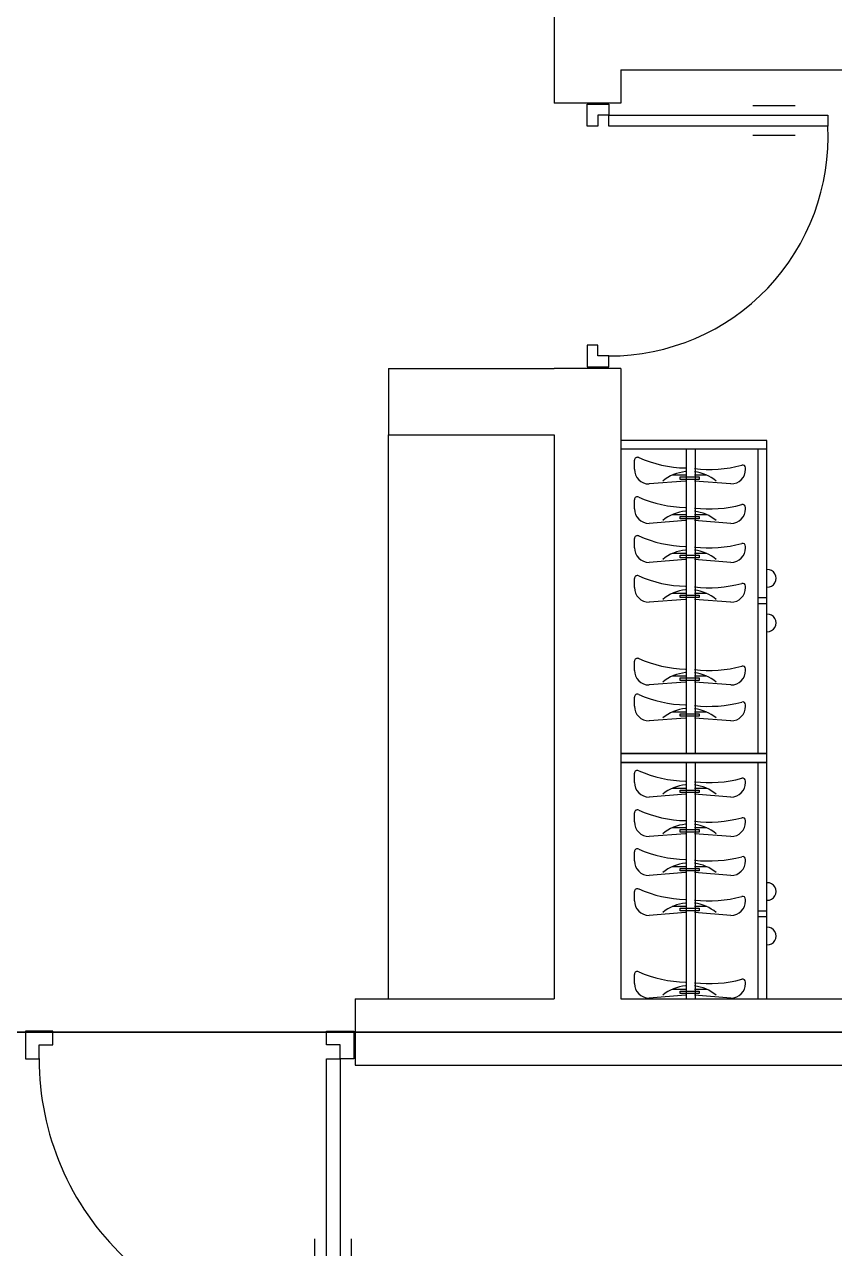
# Model space of a CAD drawing. Header units: millimetres. Extents: x 1143 to 39838, y 578 to 35727.
# Drawn here: x 19792 to 22234, y 21287 to 24976 of the extents above; entities that cross this region are included whole.
import ezdxf

# ---------------------------------------------------------------- set-up
doc = ezdxf.new("R2010")
doc.units = ezdxf.units.MM
for name, color, linetype in [('JJ', 8, 'Continuous'), ('PUB_WINDW', 7, 'Continuous'), ('WALL', 255, 'Continuous'), ('WINDOW', 2, 'Continuous')]:
    doc.layers.add(name, color=color, linetype=linetype)
doc.styles.add('DIM_FONT', font='SIMPLEX', dxfattribs={"width": 0.8})
doc.styles.get("Standard").update_dxf_attribs({"font": 'arial.ttf'})

# ---------------------------------------------------------------- blocks, each defined once
blk = doc.blocks.new('M_A23MCU')
for p, q in [((-0.4541, 0.0807), (-0.4541, 0.9053)), ((-0.4541, 0.9053), (-0.4129, 0.9053)), ((-0.4129, 0.9053), (-0.4129, 0.0807)), ((-0.489, 0.7822), (-0.489, 0.6235)), ((-0.378, 0.7822), (-0.378, 0.6235)), ((-0.4953, -0.0018), (-0.4953, 0.0807)), ((-0.4953, 0.0807), (-0.4541, 0.0807)), ((-0.4129, 0.0807), (-0.4541, 0.0807)), ((-0.4541, 0.0807), (-0.4541, 0.0395)), ((0.4529, 0.0807), (0.4529, 0.0395)), ((0.4941, 0.0807), (0.4529, 0.0807)), ((0.4941, -0.0018), (0.4941, 0.0807)), ((-0.4541, 0.0395), (-0.4129, 0.0395)), ((-0.4129, 0.0395), (-0.4129, -0.0018)), ((0.4117, 0.0395), (0.4117, -0.0018)), ((0.4529, 0.0395), (0.4117, 0.0395)), ((-0.4129, -0.0018), (-0.4953, -0.0018)), ((-0.4953, -0.0018), (-0.4953, -0.0018)), ((0.4117, -0.0018), (0.4941, -0.0018)), ((0.4941, -0.0018), (0.4941, -0.0018))]:
    blk.add_line(p, q)
blk.add_arc((-0.3716, 0.0817), 0.8246, 359.9283, 92.866)
blk = doc.blocks.new('YI')
for p, q in [((112.6, 178.4), (143.8, 178.4)), ((72.4, 3.4), (62.6, 128.4)), ((92.4, 3.4), (92.4, 49.7)), ((62.6, -151.6), (72.4, -26.6)), ((92.4, -69.2), (92.4, -26.6)), ((112.6, -201.6), (117.3, -201.6))]:
    blk.add_line(p, q)
blk.add_lwpolyline([(78.3, -43.2), (78.3, 22.3), (86.8, 22.3), (86.8, -43.2)], close=True)
for centre, radius, start, end in [((112.6, 128.4), 50, 90, 180), ((143.8, 168.4), 10, 332.3808, 90), ((544.7, -7.4), 427.7, 156.4083, 178.5504), ((-38.5, -9.7), 143.8, 5.2399, 39.5163), ((-38.5, -9.7), 143.8, 320.4837, 353.2645), ((549.1, -76.4), 436.9, 173.453, 194.8406), ((112.6, -151.6), 50, 180, 270), ((117.3, -191.6), 10, 270, 19.1838)]:
    blk.add_arc(centre, radius, start, end)
blk = doc.blocks.new('YIG')
for p, q in [((500, 1100), (0, 1100)), ((500, 0), (500, 1100)), ((500, 1070), (0, 1070)), ((225.4, 30), (225.4, 1070)), ((225.4, 30), (225.4, 1070)), ((255.4, 30), (255.4, 1070)), ((470, 30), (470, 1070)), ((470, 562.9), (500, 562.9)), ((470, 542.9), (500, 542.9)), ((0, 30), (500, 30)), ((500, 0), (0, 0)), ((0, 0), (500, 0))]:
    blk.add_line(p, q)
for centre in [(501.3, 628.9), (501.3, 476.5)]:
    blk.add_arc(centre, 30, 267.5434, 92.4566)
at = {"rotation": 90}
for p in [(225.4, 888.8), (225.4, 753.9), (225.4, 620.9), (225.4, 484.6), (225.4, 201.9), (225.4, 79.2)]:
    blk.add_blockref('YI', p, dxfattribs=at)
blk = doc.blocks.new('_L15QIU')
blk.add_blockref('YIG', (-255.4, -550))
at = {"style": 'DIM_FONT', "width": 0.8, "flags": 9}
for tag in ['YSIZE', 'XSIZE']:
    blk.add_attdef(tag, (0, 0), '', height=0.5, dxfattribs=at)
blk = doc.blocks.new('_C30KGW')
blk.add_blockref('_L15QIU', (-241.8, 535.6))
at = {"width": 0.8, "flags": 9}
blk.add_attdef('XSIZE', (0, 0), '', height=0.5, dxfattribs=at)
blk = doc.blocks.new('U_B11DGA')
at = {"layer": 'JJ', "linetype": 'Continuous'}
for p, q in [((878.2, 1501.9), (355.5, 979.2)), ((896.9, 1483.2), (393, 979.2)), ((1030.8, 1349.3), (526.8, 845.3)), ((1049.5, 1330.6), (545.5, 826.6)), ((1049.5, 1330.6), (545.5, 826.6)), ((709.2, 1295.4), (690.5, 1314.2)), ((721.7, 1307.9), (703, 1326.6)), ((374.2, 997.9), (686.1, 686.1)), ((355.5, 979.2), (667.4, 667.4))]:
    blk.add_line(p, q, dxfattribs=at)
for centre in [(743.6, 1368.8), (648.6, 1273.8)]:
    blk.add_arc(centre, 26.5, 42.5434, 227.4566, dxfattribs=at)
at = {"layer": 'JJ', "linetype": 'Continuous', "xscale": 0.882, "yscale": 0.882, "zscale": 0.882}
for name, p, rotation in [('YI', (1086.9, 1368), 225), ('YI', (910.6, 1191.7), 225), ('YI', (825.6, 1106.7), 225), ('YI', (742.7, 1023.8), 225), ('_C30KGW', (367, 987.1), 135), ('YI', (658.5, 939.6), 225)]:
    blk.add_blockref(name, p, dxfattribs=dict(at, rotation=rotation))
at = {"style": 'DIM_FONT', "width": 0.8, "flags": 9}
for tag in ['YSIZE', 'XSIZE']:
    blk.add_attdef(tag, (0, 0), '', height=0.5, dxfattribs=at)
blk = doc.blocks.new('1T4F81聚福元')
for p, q in [((-4300, -5500), (-4300, -5700)), ((-3174, -7600), (-16, -7600))]:
    blk.add_line(p, q)
at = {"layer": 'JJ', "linetype": 'Continuous'}
blk.add_line((-4300, -7400), (-4300, -5700), dxfattribs=at)
at = {"layer": 'WALL'}
for p, q in [((-3800, -4300), (-3800, -4700)), ((-3600, -4600), (-1500, -4600)), ((-3600, -4600), (-3600, -4700)), ((-3600, -4700), (-3800, -4700)), ((-4300, -5500), (-3800, -5500)), ((-3600, -5500), (-3800, -5500)), ((-3600, -5500), (-3600, -7400)), ((-4300, -5700), (-3800, -5700)), ((-3800, -5700), (-3800, -7400)), ((-4400, -7400), (-3800, -7400)), ((-4400, -7400), (-4400, -7600)), ((-3600, -7400), (-200, -7400)), ((-4400, -7600), (0, -7600))]:
    blk.add_line(p, q, dxfattribs=at)
at = {"layer": 'WINDOW'}
for points in [[(-10300, -1000), (-10200, -1000), (-10200, -4400), (-8900, -4400), (-8900, 1300), (-1500, 1300), (-1500, -4400), (-200, -4400), (-100, -4400), (-100, -7500), (-10300, -7500)], [(-7600, -7500), (-2816, -7500), (-2816, -9600), (-1616, -9600), (-1616, -11600), (-3716, -11600), (-3716, -13797.7), (-3716, -18400), (-3716, -18500), (-6400, -18500), (-6400, -11600), (-8500, -11600), (-8500, -9600), (-7600, -9600)]]:
    blk.add_lwpolyline(points, close=True, dxfattribs=at)
at = {"layer": 'JJ', "rotation": 225.0000000003423}
blk.add_blockref('U_B11DGA', (-3600, -5717), dxfattribs=at)
at = {"layer": 'WINDOW'}
for p, xscale, yscale, zscale, rotation in [((-3700, -5100), -800, -800, 800, 90), ((-4900, -7499.5), 1000, 1000, 1000, 180)]:
    blk.add_blockref('M_A23MCU', p, dxfattribs=dict(at, xscale=xscale, yscale=yscale, zscale=zscale, rotation=rotation))
at = {"style": 'DIM_FONT', "oblique": -180, "text_generation_flag": 4, "width": 0.8, "flags": 9}
for tag, p, rotation in [('XSIZE', (1326.3, -15051.1), 135), ('YSIZE', (1326.3, -15051.1), 135), ('XSIZE', (3900.1, -18100), 45), ('YSIZE', (3900.1, -18100), 45)]:
    blk.add_attdef(tag, p, '', height=0.5, rotation=rotation, dxfattribs=at)
at = {"layer": 'JJ', "oblique": -180, "text_generation_flag": 4, "width": 0.8, "flags": 9}
for p in [(1764.7, -14093.6), (2339, -19893.8)]:
    blk.add_attdef('XSIZE', p, '', height=0.441, dxfattribs=at)
blk.add_attdef('XSIZE', (-13521.8, -18540), '', height=0.441, rotation=90, dxfattribs=at)

msp = doc.modelspace()

# ---------------------------------------------------------------- block references
at = {"layer": 'PUB_WINDW'}
msp.add_blockref('1T4F81聚福元', (25189.3, 29439.1), dxfattribs=at)

doc.saveas('drawing.dxf')
